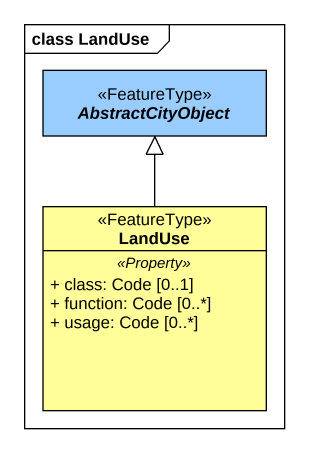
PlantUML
@startuml
mainframe class LandUse
hide circle
hide empty members
skinparam classAttributeIconSize 0
abstract class AbstractCityObject <<FeatureType>> #99CCFF
class LandUse <<FeatureType>> #FFFE99 {
  .. <<Property>> ..
  + class: Code [0..1]
  + function: Code [0..*]
  + usage: Code [0..*]
}
LandUse -up-|> AbstractCityObject
@enduml
